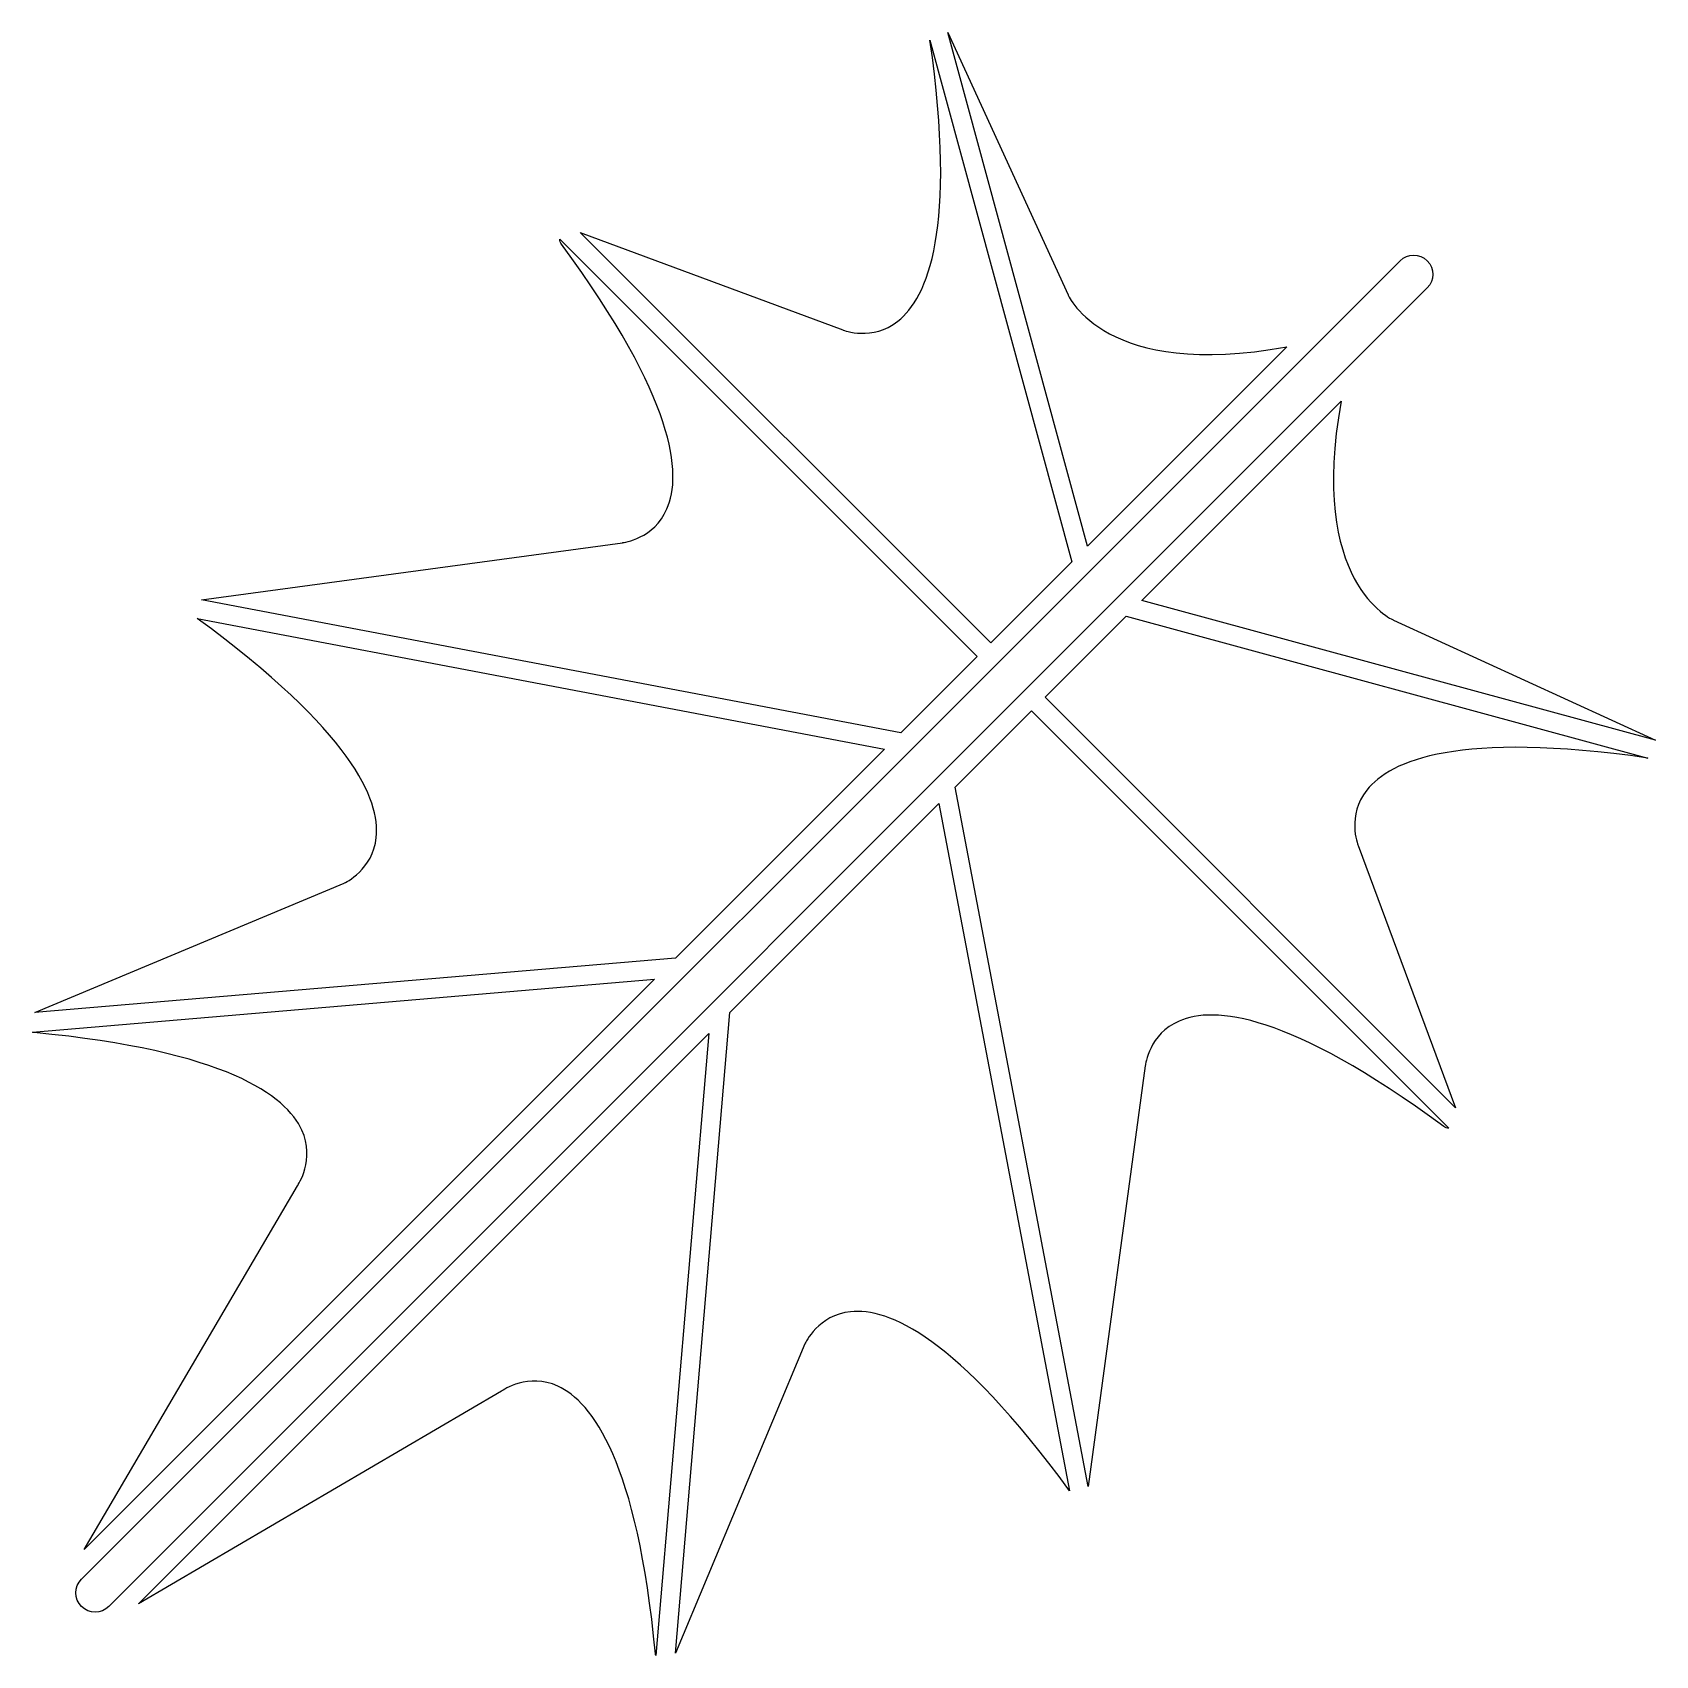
# Model space of a CAD drawing. Header units: centimetres. Extents: x -9 to 9, y -9 to 9.
import ezdxf

# ---------------------------------------------------------------- set-up
doc = ezdxf.new("R2010")
doc.units = ezdxf.units.CM
doc.header["$MEASUREMENT"] = 0
doc.layers.add('Camada 1', color=7, linetype='Continuous')

msp = doc.modelspace()

# ---------------------------------------------------------------- linework, layer by layer
at = {"layer": 'Camada 1'}
for points, knots in [([(0.6014, 5.82822), (0.31713, 5.6033), (-0.0005, 5.7249), (-0.01384, 5.73022), (-0.01384, 5.73022), (-0.01384, 5.73022), (-2.93976, 6.81794), (-2.93976, 6.81794), (-2.93976, 6.81794), (-2.93976, 6.81794), (1.63602, 2.24202), (1.63602, 2.24202), (1.63602, 2.24202), (1.63602, 2.24202), (2.54074, 3.14676), (2.54074, 3.14676), (2.54074, 3.14676), (2.54074, 3.14676), (0.95827, 8.96186), (0.95827, 8.96186), (0.95827, 8.96186), (1.26085, 6.84615), (0.93199, 6.08944), (0.6014, 5.82822)], [0, 0, 0, 0, 0.14285714, 0.14285714, 0.14285714, 0.14285714, 0.28571429, 0.28571429, 0.28571429, 0.28571429, 0.42857143, 0.42857143, 0.42857143, 0.42857143, 0.57142857, 0.57142857, 0.57142857, 0.57142857, 0.71428571, 0.71428571, 0.71428571, 0.71428571, 1, 1, 1, 1]), ([(2.49706, 6.12177), (2.49706, 6.12177), (1.15872, 9.04452), (1.15872, 9.04452), (1.15872, 9.04452), (1.15827, 9.04526), (1.15753, 9.04568), (1.15724, 9.04629), (1.15724, 9.04629), (1.15724, 9.04629), (2.71537, 3.32137), (2.71537, 3.32137), (2.71537, 3.32137), (2.71537, 3.32137), (4.93676, 5.54263), (4.93676, 5.54263), (4.93676, 5.54263), (2.9174, 5.16803), (2.5015, 6.11129), (2.49706, 6.12177)], [0, 0, 0, 0, 0.16666667, 0.16666667, 0.16666667, 0.16666667, 0.33333333, 0.33333333, 0.33333333, 0.33333333, 0.5, 0.5, 0.5, 0.5, 0.66666667, 0.66666667, 0.66666667, 0.66666667, 1, 1, 1, 1]), ([(-3.14854, 6.6857), (-1.87137, 4.94871), (-1.80456, 4.12234), (-1.97363, 3.73475), (-1.97363, 3.73475), (-2.11849, 3.40251), (-2.45594, 3.35986), (-2.47028, 3.35838), (-2.47028, 3.35838), (-2.47028, 3.35838), (-7.16346, 2.72314), (-7.16346, 2.72314), (-7.16346, 2.72314), (-7.16346, 2.72314), (0.63296, 1.2388), (0.63296, 1.2388), (0.63296, 1.2388), (0.63296, 1.2388), (1.48457, 2.09055), (1.48457, 2.09055), (1.48457, 2.09055), (1.48457, 2.09055), (-3.16831, 6.74357), (-3.16831, 6.74357), (-3.16831, 6.74357), (-3.16727, 6.7232), (-3.16122, 6.70298), (-3.14854, 6.6857)], [0, 0, 0, 0, 0.125, 0.125, 0.125, 0.125, 0.25, 0.25, 0.25, 0.25, 0.375, 0.375, 0.375, 0.375, 0.5, 0.5, 0.5, 0.5, 0.625, 0.625, 0.625, 0.625, 0.75, 0.75, 0.75, 0.75, 1, 1, 1, 1]), ([(6.50134, 6.50137), (6.41768, 6.58506), (6.28203, 6.58506), (6.19834, 6.50137), (6.19834, 6.50137), (6.19834, 6.50137), (-8.49948, -8.19645), (-8.49948, -8.19645), (-8.49948, -8.19645), (-8.58309, -8.27998), (-8.58309, -8.41576), (-8.49948, -8.49929), (-8.49948, -8.49929), (-8.41579, -8.58314), (-8.28009, -8.58285), (-8.19648, -8.49929), (-8.19648, -8.49929), (-8.19648, -8.49929), (6.50134, 6.19853), (6.50134, 6.19853), (6.50134, 6.19853), (6.58506, 6.28219), (6.58506, 6.41784), (6.50134, 6.50137)], [0, 0, 0, 0, 0.14285714, 0.14285714, 0.14285714, 0.14285714, 0.28571429, 0.28571429, 0.28571429, 0.28571429, 0.42857143, 0.42857143, 0.42857143, 0.42857143, 0.57142857, 0.57142857, 0.57142857, 0.57142857, 0.71428571, 0.71428571, 0.71428571, 0.71428571, 1, 1, 1, 1]), ([(9.04452, 1.15856), (9.04452, 1.15856), (6.12651, 2.49516), (6.12651, 2.49516), (6.12651, 2.49516), (6.11172, 2.50122), (5.1679, 2.91757), (5.54263, 4.93676), (5.54263, 4.93676), (5.54263, 4.93676), (3.32124, 2.71537), (3.32124, 2.71537), (3.32124, 2.71537), (3.32124, 2.71537), (9.04632, 1.15724), (9.04632, 1.15724), (9.04632, 1.15724), (9.04571, 1.15768), (9.04526, 1.15827), (9.04452, 1.15856)], [0, 0, 0, 0, 0.16666667, 0.16666667, 0.16666667, 0.16666667, 0.33333333, 0.33333333, 0.33333333, 0.33333333, 0.5, 0.5, 0.5, 0.5, 0.66666667, 0.66666667, 0.66666667, 0.66666667, 1, 1, 1, 1]), ([(5.73122, -0.01635), (5.7249, -0.00047), (5.60327, 0.31713), (5.82819, 0.6014), (5.82819, 0.6014), (6.08944, 0.93186), (6.84615, 1.26069), (8.96186, 0.95827), (8.96186, 0.95827), (8.96186, 0.95827), (3.14664, 2.54074), (3.14664, 2.54074), (3.14664, 2.54074), (3.14664, 2.54074), (2.24206, 1.63616), (2.24206, 1.63616), (2.24206, 1.63616), (2.24206, 1.63616), (6.81798, -2.93984), (6.81798, -2.93984), (6.81798, -2.93984), (6.81798, -2.93984), (5.73122, -0.01635), (5.73122, -0.01635)], [0, 0, 0, 0, 0.14285714, 0.14285714, 0.14285714, 0.14285714, 0.28571429, 0.28571429, 0.28571429, 0.28571429, 0.42857143, 0.42857143, 0.42857143, 0.42857143, 0.57142857, 0.57142857, 0.57142857, 0.57142857, 0.71428571, 0.71428571, 0.71428571, 0.71428571, 1, 1, 1, 1]), ([(-5.21369, 0.07303), (-5.25097, -0.28762), (-5.55958, -0.43047), (-5.5727, -0.43637), (-5.5727, -0.43637), (-5.5727, -0.43637), (-9.0184, -1.87923), (-9.0184, -1.87923), (-9.0184, -1.87923), (-9.0184, -1.87923), (-1.87917, -1.27323), (-1.87917, -1.27323), (-1.87917, -1.27323), (-1.87917, -1.27323), (0.4498, 1.05582), (0.4498, 1.05582), (0.4498, 1.05582), (0.4498, 1.05582), (-7.20974, 2.51389), (-7.20974, 2.51389), (-7.20974, 2.51389), (-5.48323, 1.25524), (-5.17038, 0.49189), (-5.21369, 0.07303)], [0, 0, 0, 0, 0.14285714, 0.14285714, 0.14285714, 0.14285714, 0.28571429, 0.28571429, 0.28571429, 0.28571429, 0.42857143, 0.42857143, 0.42857143, 0.42857143, 0.57142857, 0.57142857, 0.57142857, 0.57142857, 0.71428571, 0.71428571, 0.71428571, 0.71428571, 1, 1, 1, 1]), ([(3.73475, -1.97369), (4.12231, -1.80454), (4.94884, -1.87127), (6.6857, -3.14852), (6.6857, -3.14852), (6.70295, -3.16119), (6.72319, -3.16741), (6.74356, -3.16828), (6.74356, -3.16828), (6.74356, -3.16828), (2.0906, 1.48476), (2.0906, 1.48476), (2.0906, 1.48476), (2.0906, 1.48476), (1.23899, 0.63315), (1.23899, 0.63315), (1.23899, 0.63315), (1.23899, 0.63315), (2.72317, -7.16359), (2.72317, -7.16359), (2.72317, -7.16359), (2.72317, -7.16359), (3.35812, -2.47314), (3.35812, -2.47314), (3.35812, -2.47314), (3.36018, -2.45602), (3.40251, -2.11862), (3.73475, -1.97369)], [0, 0, 0, 0, 0.125, 0.125, 0.125, 0.125, 0.25, 0.25, 0.25, 0.25, 0.375, 0.375, 0.375, 0.375, 0.5, 0.5, 0.5, 0.5, 0.625, 0.625, 0.625, 0.625, 0.75, 0.75, 0.75, 0.75, 1, 1, 1, 1]), ([(-1.27323, -1.87894), (-1.27323, -1.87894), (-1.87926, -9.01853), (-1.87926, -9.01853), (-1.87926, -9.01853), (-1.87926, -9.01853), (-0.43538, -5.57077), (-0.43538, -5.57077), (-0.43538, -5.57077), (-0.43038, -5.55955), (-0.28772, -5.2511), (0.07299, -5.21361), (0.07299, -5.21361), (0.49185, -5.17051), (1.2552, -5.48311), (2.51388, -7.20963), (2.51388, -7.20963), (2.51388, -7.20963), (1.05569, 0.44998), (1.05569, 0.44998), (1.05569, 0.44998), (1.05569, 0.44998), (-1.27323, -1.87894), (-1.27323, -1.87894)], [0, 0, 0, 0, 0.14285714, 0.14285714, 0.14285714, 0.14285714, 0.28571429, 0.28571429, 0.28571429, 0.28571429, 0.42857143, 0.42857143, 0.42857143, 0.42857143, 0.57142857, 0.57142857, 0.57142857, 0.57142857, 0.71428571, 0.71428571, 0.71428571, 0.71428571, 1, 1, 1, 1]), ([(-9.02761, -2.1018), (-6.88112, -2.30521), (-6.22004, -2.8058), (-6.04353, -3.18985), (-6.04353, -3.18985), (-5.89211, -3.51928), (-6.08531, -3.7994), (-6.09348, -3.8112), (-6.09348, -3.8112), (-6.09348, -3.8112), (-8.47016, -7.86405), (-8.47016, -7.86405), (-8.47016, -7.86405), (-8.47016, -7.86405), (-2.11407, -1.50818), (-2.11407, -1.50818), (-2.11407, -1.50818), (-2.11407, -1.50818), (-9.04629, -2.09651), (-9.04629, -2.09651), (-9.04629, -2.09651), (-9.04002, -2.09825), (-9.03417, -2.10092), (-9.02761, -2.1018)], [0, 0, 0, 0, 0.14285714, 0.14285714, 0.14285714, 0.14285714, 0.28571429, 0.28571429, 0.28571429, 0.28571429, 0.42857143, 0.42857143, 0.42857143, 0.42857143, 0.57142857, 0.57142857, 0.57142857, 0.57142857, 0.71428571, 0.71428571, 0.71428571, 0.71428571, 1, 1, 1, 1]), ([(-7.86498, -8.47066), (-7.86498, -8.47066), (-3.81913, -6.09886), (-3.81913, -6.09886), (-3.81913, -6.09886), (-3.79934, -6.08529), (-3.5193, -5.89222), (-3.18995, -6.04367), (-3.18995, -6.04367), (-2.80585, -6.2202), (-2.3055, -6.88139), (-2.10169, -9.02767), (-2.10169, -9.02767), (-2.10095, -9.03415), (-2.09838, -9.04008), (-2.09661, -9.04627), (-2.09661, -9.04627), (-2.09661, -9.04627), (-1.50818, -2.1139), (-1.50818, -2.1139), (-1.50818, -2.1139), (-1.50818, -2.1139), (-7.86498, -8.47066), (-7.86498, -8.47066)], [0, 0, 0, 0, 0.14285714, 0.14285714, 0.14285714, 0.14285714, 0.28571429, 0.28571429, 0.28571429, 0.28571429, 0.42857143, 0.42857143, 0.42857143, 0.42857143, 0.57142857, 0.57142857, 0.57142857, 0.57142857, 0.71428571, 0.71428571, 0.71428571, 0.71428571, 1, 1, 1, 1])]:
    msp.add_open_spline(points, degree=3, knots=knots, dxfattribs=at)

doc.saveas('drawing.dxf')
